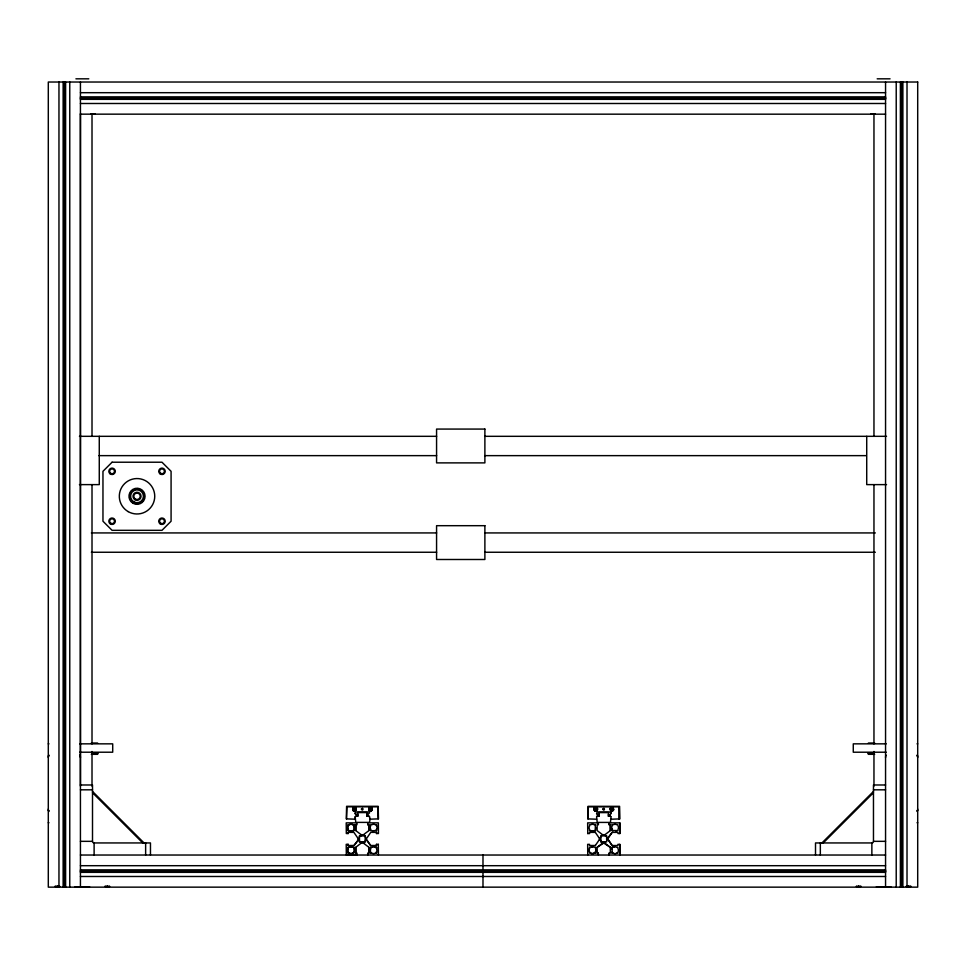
<?xml version="1.0" encoding="UTF-8"?>
<svg xmlns="http://www.w3.org/2000/svg" width="966" height="966" viewBox="0 0 966 966"><rect width="100%" height="100%" fill="white"/><g stroke="black" fill="none" stroke-linecap="round" stroke-linejoin="round"><path stroke-width="1.45" d="M351.865 846.953L353.991 847.315L354.256 849.343A3.381 3.381 0 0 1 353.918 851.903L353.894 853.111L352.735 853.111A3.381 3.381 0 0 1 349.306 853.147L349.306 853.147M595.334 853.123L595.358 851.927A3.381 3.381 0 0 0 595.696 849.356L595.43 847.327L592.424 846.856M595.793 849.356A3.381 3.381 0 0 1 595.454 851.927L595.43 853.123L594.162 853.123A3.381 3.381 0 0 1 590.733 853.159L589.538 853.123L589.501 851.927A3.381 3.381 0 0 1 589.501 848.546L589.538 847.327L591.651 846.965M612.19 824.759L612.166 825.954A3.381 3.381 0 0 0 611.84 828.526M354.039 808.627L354.329 807.552L355.162 807.781M355.742 808.023L355.862 810.1A2.258 2.258 0 0 1 355.259 810.824C353.484 812.768 350.61 806.356 355.259 807.6A2.258 2.258 0 0 1 355.935 808.276C357.227 809.508 354.184 812.261 354.619 809.786M370.147 808.627L370.944 807.83L370.775 808.916L371.886 809.496L369.543 810.74A1.739 1.739 0 0 1 368.891 810.051L369.241 807.793L371.318 807.685A2.258 2.258 0 0 1 372.043 808.276L372.043 810.148A2.258 2.258 0 0 1 371.367 810.824L369.012 810.402L369 808.373M369.809 810.945L370.727 809.786M595.467 808.651L595.503 807.781L596.602 807.793M597.423 808.614L597.29 810.112A1.739 1.739 0 0 1 596.602 810.667L594.573 810.643L596.698 810.836A2.258 2.258 0 0 0 597.374 810.16L597.374 808.3A2.258 2.258 0 0 0 596.698 807.624C592.593 805.644 594.271 813.565 596.046 809.81M611.575 808.651C614.69 806.006 609.896 808.566 610.452 808.035M610.126 808.928L610.331 810.112A1.739 1.739 0 0 0 611.031 810.667L611.864 810.885L612.154 809.81M376.535 844.344L376.535 845.504L370.642 845.504L366.271 838.971L370.763 832.354L376.559 832.354L376.559 833.525M607.711 838.983L612.082 845.528L617.974 845.528L617.878 844.369L619.846 844.369L619.858 855.031M613.519 809.846L613.217 808.083M352.892 810.051C351.467 807.697 356.526 806.501 354.039 808.916L352.88 809.496L353.991 809.496L353.761 810.776L354.619 810.836L354.619 809.496L355.778 809.496L354.667 808.916L354.703 807.793M371.27 807.781L369.495 807.6A1.739 1.739 0 0 0 368.891 808.264L368.77 809.822M354.812 807.83L354.667 808.916M369.543 807.685L370.992 807.648L370.775 808.916M612.698 807.793L612.202 808.94L613.313 809.52L612.154 809.52C613.012 811.657 609.836 811.802 610.427 808.397M356.599 815.944L357.432 815.219L356.587 814.507M598.691 815.702L598.389 814.555M354.256 828.514L353.894 824.747L352.735 824.747A3.381 3.381 0 0 0 349.294 824.71L349.402 824.71A3.381 3.381 0 0 1 352.783 824.71L352.832 824.747M359.485 836.025L359.485 841.821M359.111 838.041L359.111 839.804M363.953 841.881L365.257 841.845L365.184 836.025M370.268 850.237L370.389 849.356M595.805 827.657L595.43 830.555L594.211 830.579A3.381 3.381 0 0 1 590.83 830.579L589.526 830.555L589.526 829.396A3.381 3.381 0 0 1 589.586 825.966L589.526 824.759L590.781 824.759A3.381 3.381 0 0 1 594.211 824.722L595.43 824.759M606.962 839.852L606.986 838.053M616.719 853.147L617.974 853.147L618.011 851.94A3.381 3.381 0 0 0 617.914 848.559L617.878 847.351L616.67 847.327A3.381 3.381 0 0 0 614.11 846.989L612.082 847.351L612.178 853.147M356.828 814.507L355.138 813.746L355.778 811.935L369 811.935L369.64 812.72C364.629 817.345 371.717 813.964 369.628 821.752L368.988 822.392L355.778 822.392L355.138 816.693L356.84 815.944M595.128 810.969L595.418 809.52L594.307 808.94L595.467 808.94C595.346 805.994 596.577 808.651 595.756 807.371M370.099 809.496L369.918 810.595L370.099 809.496L368.988 808.916L371.367 807.6A1.739 1.739 0 0 1 371.862 808.264L371.958 810.1A1.739 1.739 0 0 1 371.27 810.643L369.543 810.74M594.923 810.667L595.418 809.52M596.094 808.94C596.795 805.934 595.165 809.882 597.205 808.94L595.322 810.631M611.526 809.52L611.345 810.619L611.526 809.52L610.415 808.94L611.575 808.94C611.345 807.322 613.35 807.661 610.935 807.624A1.739 1.739 0 0 0 610.427 808.276L610.126 808.602M612.202 808.94L612.347 807.842M353.991 809.496L353.81 810.595L354.896 810.776L352.976 810.353M354.039 809.496L354.619 810.836L353.954 810.631M596.577 816.681L597.205 822.416L610.415 822.416L611.08 816.753M611.08 813.71L611.055 812.744M355.259 810.824L353.182 810.559M369.592 810.643L371.318 810.74M595.442 811.054L596.372 810.885L595.467 810.679M612.48 810.885L611.538 811.054L612.794 810.836A2.258 2.258 0 0 0 613.47 810.16L613.603 809.858M612.166 807.491L611.563 807.491M612.48 807.576L612.794 807.624A2.258 2.258 0 0 1 613.47 808.3M595.153 807.576L594.827 807.624A1.739 1.739 0 0 0 594.211 808.276L594.235 810.112A1.739 1.739 0 0 0 594.815 810.667M354.619 810.655L354.039 809.786M612.154 807.781L611.864 807.371M352.59 809.52L352.892 808.373M368.698 808.904L368.903 810.1M365.534 839.828L365.16 841.845M600.441 838.065L600.912 836.049L602.929 835.662M602.832 842.219L606.684 841.869L606.612 836.049M348.195 824.747L348.195 825.894A3.381 3.381 0 0 0 348.158 829.323L348.195 830.543L350.211 830.905A3.381 3.381 0 0 0 352.783 830.567L353.991 830.543L354.353 828.514M371.934 847.327L370.642 847.327L370.389 851.106M595.334 829.371L595.322 824.759M611.816 849.38L612.178 847.351M610.476 814.29C606.153 814.374 612.287 817.671 610.331 815.992M354.003 807.395L353.399 807.6A1.739 1.739 0 0 0 352.783 808.264L352.723 810.148A1.739 1.739 0 0 0 353.375 810.643M595.974 807.781L594.344 808.035L594.875 807.697M612.07 807.781L610.983 807.697M355.476 810.559L356.068 809.834M594.235 808.349L594.102 809.846M597.29 810.112L597.109 808.083M594.102 808.614L594.018 809.532M597.423 809.846L597.58 808.904M598.823 815.497L597.302 815.98A1.292 1.292 0 0 1 596.843 816.487L597.326 815.98M353.689 810.317L354.969 810.317L353.351 810.027A1.425 1.425 0 0 0 353.689 810.317L354.969 810.317M353.991 829.347L353.991 830.543L351.865 830.905A3.381 3.381 0 0 1 349.306 830.567L348.098 830.543L348.062 829.323A3.381 3.381 0 0 1 348.062 825.942L348.098 824.747L349.342 824.747M348.195 847.315L348.062 848.522A3.381 3.381 0 0 0 348.062 851.903L348.098 853.111L349.354 853.111A3.381 3.381 0 0 0 352.783 853.147L352.832 853.111M376.462 830.531L376.595 829.323A3.381 3.381 0 0 0 376.595 825.942L376.559 824.735L375.315 824.735A3.381 3.381 0 0 0 371.982 824.698L370.666 824.735L370.642 825.942A3.381 3.381 0 0 0 370.401 828.502L370.763 830.543L373.673 831.014M376.438 853.123L376.583 851.927M348.195 845.492L348.098 844.32L348.098 845.492L353.991 845.492L358.145 840.178L358.048 839.188M353.991 845.492L358.145 840.178M595.334 845.504L599.814 838.971L595.334 832.378M607.711 838.923L612.094 832.378L617.986 832.378L617.986 833.537L619.87 833.537L619.87 822.875L609.111 822.875L609.111 824.759L610.379 824.759L610.379 830.555L604.945 834.709M608.049 837.691L612.19 832.378M378.141 818.854L377.839 806.791L346.927 806.791L346.601 818.866M588.053 818.878L588.354 806.815L619.266 806.815L619.266 819.216L619.266 806.815M369.64 819.192L378.479 818.866L378.165 806.308L346.601 806.308L346.275 818.866L355.114 819.192L355.428 816.475A1.292 1.292 0 0 0 355.826 816.004L355.886 815.956M369.821 807.552L370.739 807.467L370.147 807.757M362.31 834.914L363.602 834.684M604.052 834.709L603.448 834.709M821.945 842.944L873.469 791.42M823.237 842.944L873.469 792.712M361.055 843.161L362.347 842.328L360.584 841.857M603.472 843.173L603.774 842.352L601.963 841.845M363.506 834.684L368.94 830.543L368.94 824.747L367.684 824.747M348.195 844.32L346.214 844.32L346.323 854.982L356.985 854.982L356.985 853.111L355.717 853.111L355.717 847.315L361.151 843.161M597.254 853.123L597.145 847.327L603.569 843.173M602.579 843.173L597.145 847.327M359.485 837.172L359.388 836.025L360.68 835.988M605.392 841.905L603.774 842.352M594.211 853.159L594.259 853.123A3.381 3.381 0 0 1 590.83 853.159L590.685 853.123M616.815 853.147L616.67 853.183A3.381 3.381 0 0 1 613.289 853.183L613.241 853.147M354.8 810.027L353.858 810.027M375.388 830.543L372.695 830.893M349.269 847.315L351.093 846.832M371.825 847.327L372.779 846.965M593.293 830.917L595.43 830.555M615.873 830.917L617.986 830.555L618.035 829.335A3.381 3.381 0 0 0 618.035 825.954L617.89 824.759L616.743 824.759A3.381 3.381 0 0 0 613.41 824.722L612.094 824.759M616.815 830.555L613.289 830.555M613.265 847.351L614.11 846.989M360.584 835.988L362.359 835.542L361.405 835.65M364.061 841.881L361.405 842.195M598.401 814.555L596.855 814M602.832 835.662L605.561 836.049M591.554 846.965L592.52 846.856M363.24 842.219L362.286 842.328M354.655 811.029L353.133 810.631M370.751 811.029L370.123 810.945M75.916 78.826L88.8 78.826M877.176 78.826L890.06 78.826M80.432 92.688L885.556 92.688M80.432 96.866L885.556 96.866M80.432 97.844L885.556 97.844M80.432 98.351L885.556 98.351M80.432 99.341L885.556 99.341M80.432 103.495L885.556 103.495M90.756 113.747L94.994 113.747M870.982 113.747L875.22 113.747M80.432 114.157L885.556 114.181M79.441 436.318L436.632 436.318M484.884 436.318L886.534 436.318M98.906 455.638L436.632 455.638M484.884 455.638L866.321 455.638M79.441 484.618L99.269 484.618L99.269 436.318M886.534 484.618L866.719 484.618L866.719 436.318M91.372 532.93L436.632 532.93M484.884 532.93L875.365 532.93M91.372 552.25L436.632 552.25M484.884 552.25L875.365 552.25M91.323 743.035L97.614 743.035M868.362 743.035L874.653 743.035M48.3 743.844L48.952 743.844M79.755 743.844L112.708 743.844L112.708 752.212L79.755 752.212M886.22 743.844L853.268 743.844L853.268 752.212L886.22 752.212M917.036 743.844L917.676 743.844M93.026 753.504L98.218 753.504M867.758 753.504L872.95 753.504M91.311 754.313L97.614 754.313M868.362 754.313L874.665 754.313M48.3 755.919L48.952 755.919M917.036 755.919L917.676 755.919M80.432 784.984L92.507 784.984L92.507 841.338A1.606 1.606 0 0 0 94.113 842.944L150.467 842.944L150.467 855.031M885.556 784.984L873.469 784.984L873.469 841.338A1.606 1.606 0 0 1 871.863 842.944L815.509 842.944L815.509 855.031M80.432 789.814L92.507 789.814M873.469 789.814L885.556 789.814M48.3 810.667L48.952 810.667M917.036 810.667L917.676 810.667M357.553 812.587L367.213 812.587M598.98 812.611L608.64 812.611M596.553 819.216L587.714 818.89L588.028 806.332L619.592 806.332L619.918 818.89L611.08 819.216M48.3 822.742L48.952 822.742M917.036 822.742L917.676 822.742M598.413 822.875L587.654 822.875L587.751 833.549M361.127 834.684L355.717 830.543L355.717 824.747L356.973 824.747L356.973 822.863L346.214 822.863L346.311 833.525L348.195 833.525L348.195 832.366M376.462 825.894L376.462 824.735M376.462 829.371L376.559 830.531L375.291 830.543M612.19 830.555L612.094 829.371L612.094 830.555L613.386 830.555M355.717 830.543L355.814 824.747M368.843 830.543L368.843 824.747M589.634 830.555L591.639 830.917M610.379 830.555L610.27 824.759M595.43 832.378L589.526 832.378L589.634 833.549L587.654 833.549M361.03 834.684L362.117 834.684M602.458 834.709L603.545 834.709M603.955 834.709L605.042 834.709M363.168 835.65L365.281 836.025L365.655 838.041M605.465 836.049L606.708 836.049M599.475 837.715L599.572 838.693M599.475 839.2L599.572 840.191M607.928 839.212L612.178 845.528M366.597 840.178L370.642 845.504M359.485 840.674L359.388 841.821L360.68 841.857M600.441 839.828L600.912 841.845L602.06 841.845M80.432 841.338L92.507 841.338M873.469 841.338L885.556 841.338M363.614 843.185L362.286 842.944M603.955 843.197L610.355 847.351L604.945 843.197M378.418 844.344L376.438 844.344L376.438 845.504M595.43 845.504L589.538 845.504L589.538 844.344L587.654 844.344L587.751 855.007M349.366 847.315L348.098 847.315L348.195 848.474M355.717 847.315L355.814 853.111M363.518 843.185L368.927 847.327L368.927 853.123L367.66 853.123L367.756 855.007M372.671 846.965A3.381 3.381 0 0 1 375.243 847.303L375.339 847.303M376.583 848.546L376.535 847.327L376.438 848.498A3.381 3.381 0 0 1 376.486 851.927M370.642 848.51L370.642 847.327M353.918 851.903L354.015 851.903A3.381 3.381 0 0 0 354.353 849.343L353.991 847.315M370.28 851.106L370.739 853.123L371.91 853.123A3.381 3.381 0 0 0 375.243 853.159L376.535 853.123L376.438 851.976M612.178 851.976L612.082 853.147L613.386 853.183M597.157 853.123L598.413 853.123M80.432 855.031L885.556 855.031M80.432 865.693L885.556 865.693M80.432 869.859L885.556 869.859M80.432 870.849L885.556 870.849M80.432 871.356L885.556 871.356M80.432 872.346L885.556 872.346M80.432 876.488L885.556 876.488M54.977 886.353L59.807 886.353M104.896 886.353L109.726 886.353M856.25 886.353L861.08 886.353M906.168 886.353L910.998 886.353M75.107 886.752L89.597 886.752M876.379 886.752L890.869 886.752M375.243 847.303L376.535 847.327M362.31 835.542L363.264 835.65M350.996 846.832L351.962 846.953M613.688 809.556L613.301 808.397M356.152 809.532L355.766 808.373M368.746 815.908L369.628 816.765M355.403 813.976L355.138 812.72M602.555 834.709L597.145 830.555L597.145 824.759L598.413 824.759L598.316 822.875M358.362 838.899L353.894 832.366L348.098 832.366L348.098 833.525M92.507 791.42L144.031 842.944M92.507 792.712L142.739 842.944M611.08 812.744L610.415 811.947L597.193 811.947L596.553 813.71M597.495 808.602L597.29 808.349A1.739 1.739 0 0 0 596.602 807.685M371.85 808.023L371.862 810.051L372.091 808.602M611.732 828.526L612.19 829.371M370.304 828.502L370.666 830.543M600.876 840.637L600.816 836.049M356.068 808.904L355.766 810.051A1.739 1.739 0 0 1 355.162 810.643M354.667 809.496L354.848 810.595L354.727 809.882M354.377 827.633L353.991 824.747M908.921 886.148L908.921 887.15L909.96 886.897A1.98 1.98 0 0 0 910.612 886.293M908.245 886.148L908.245 887.15L907.195 886.897A1.98 1.98 0 0 1 906.555 886.293M907.014 82.025L907.014 887.15M902.872 82.025L902.872 887.15M901.882 82.025L901.882 887.15M901.64 82.025L901.592 887.15M901.375 82.025L901.375 887.15M900.384 82.025L900.384 887.15M896.219 82.025L896.219 887.15M885.556 82.025L885.556 887.15M873.964 113.734L873.964 436.378M873.964 484.618L873.964 743.941M873.964 751.488L873.964 786.155M871.863 842.944L871.863 855.031M859.003 886.148L859.003 887.15L860.042 886.897A1.98 1.98 0 0 0 860.694 886.293M858.327 886.148L858.327 887.15L857.277 886.897A1.98 1.98 0 0 1 856.637 886.293M820.339 842.944L820.339 855.031M619.774 822.875L619.774 833.537M619.749 844.369L619.761 855.031M610.258 847.351L610.355 853.147L609.087 853.147L609.087 855.031M609.208 822.875L609.208 824.759M609.196 853.147L609.196 855.031M608.556 813.855L608.556 816.342M608.351 813.855L608.351 816.342M600.816 840.686L600.816 841.845M599.27 813.855L599.27 816.342M599.065 813.855L599.065 816.342M598.316 853.123L598.413 855.007M482.988 855.031L482.988 887.15M378.322 844.344L378.418 855.007M376.462 832.354L376.462 833.525L378.443 833.525L378.346 822.863L367.684 822.863L367.78 824.747M370.642 851.952L370.642 853.123M368.819 847.327L368.831 853.123M367.128 813.831L367.128 816.318M366.923 813.831L366.923 816.318M357.843 813.831L357.843 816.318M357.625 813.831L357.625 816.318M348.195 853.111L348.195 851.952A3.381 3.381 0 0 1 348.158 848.522M145.637 842.944L145.637 855.031M107.649 886.148L107.649 887.15L108.699 886.897A1.98 1.98 0 0 0 109.339 886.293M106.972 886.148L106.972 887.15L105.934 886.897A1.98 1.98 0 0 1 105.282 886.293M94.113 842.944L94.113 855.031M92.011 113.734L92.011 436.378M92.011 484.618L92.011 743.941M92.011 751.488L92.011 786.155M80.444 113.686L80.444 786.131M80.432 82.025L80.432 887.15M69.769 82.025L69.769 887.15M65.616 82.025L65.616 887.15M64.625 82.025L64.625 887.15M64.336 82.025L64.384 887.15M64.118 82.025L64.118 887.15M63.14 82.025L63.14 887.15M58.962 82.025L58.962 887.15M57.731 886.148L57.731 887.15L58.781 886.897A1.98 1.98 0 0 0 59.421 886.293M57.054 886.148L57.054 887.15L56.016 886.897A1.98 1.98 0 0 1 55.364 886.293M589.598 851.927A3.381 3.381 0 0 1 589.598 848.546M613.301 810.063A1.739 1.739 0 0 1 612.698 810.667M612.698 807.685A1.739 1.739 0 0 1 613.301 808.276M355.162 807.661A1.739 1.739 0 0 1 355.766 808.264M917.036 755.11A4.83 4.83 0 0 1 917.676 757.525M917.676 809.061A4.83 4.83 0 0 1 917.036 811.476M885.556 757.525A4.83 4.83 0 0 1 886.196 755.11M48.3 757.525A4.83 4.83 0 0 1 48.952 755.11M48.952 811.476A4.83 4.83 0 0 1 48.3 809.061M79.78 755.11A4.83 4.83 0 0 1 80.432 757.525M361.429 809.049C362.95 812.611 364.037 806.187 361.429 809.049M602.856 809.073C604.378 812.635 605.477 806.199 602.856 809.073M112.068 462.219L102.964 471.311L102.964 521.229L112.068 530.322L161.986 530.322L171.079 521.229L171.079 471.311L161.986 462.219L112.068 462.219M917.7 82.025L48.3 82.025L48.3 887.15L917.7 887.15L917.7 82.025M885.556 98.073L80.432 98.073L885.556 98.109M484.884 429.073L436.572 429.073L436.572 462.883L484.884 462.883L484.884 429.073M484.884 525.685L436.572 525.685L436.572 559.495L484.884 559.495L484.884 525.685M885.556 871.066L80.432 871.066L885.556 871.115M160.779 523.318A2.415 2.415 0 0 0 164.401 521.229A2.415 2.415 0 0 0 160.779 519.14A2.415 2.415 0 0 0 160.779 523.318M160.368 524.019A3.224 3.224 0 0 0 165.198 521.229A3.224 3.224 0 0 0 160.368 518.44A3.224 3.224 0 0 0 160.368 524.019M110.45 524.019A3.224 3.224 0 0 0 115.28 521.229A3.224 3.224 0 0 0 110.45 518.44A3.224 3.224 0 0 0 110.45 524.019M110.861 523.318A2.415 2.415 0 0 0 114.483 521.229A2.415 2.415 0 0 0 110.861 519.14A2.415 2.415 0 0 0 110.861 523.318M109.786 473.594A3.224 3.224 0 0 0 115.171 472.145A3.224 3.224 0 0 0 111.235 468.208A3.224 3.224 0 0 0 109.786 473.594M110.353 473.026A2.415 2.415 0 0 0 114.399 471.939A2.415 2.415 0 0 0 111.44 468.981A2.415 2.415 0 0 0 110.353 473.026M159.704 473.594A3.224 3.224 0 0 0 165.089 472.145A3.224 3.224 0 0 0 161.153 468.208A3.224 3.224 0 0 0 159.704 473.594M160.779 473.4A2.415 2.415 0 0 0 164.401 471.311A2.415 2.415 0 0 0 160.779 469.222A2.415 2.415 0 0 0 160.779 473.4M128.164 511.606A17.714 17.714 0 0 0 154.741 496.27A17.714 17.714 0 0 0 128.164 480.935A17.714 17.714 0 0 0 128.164 511.606M132.994 503.25A8.054 8.054 0 0 0 145.069 496.27A8.054 8.054 0 0 0 132.994 489.303A8.054 8.054 0 0 0 132.994 503.25M135.011 499.76A4.021 4.021 0 0 0 141.048 496.27A4.021 4.021 0 0 0 135.011 492.781A4.021 4.021 0 0 0 135.011 499.76M133.405 502.549A7.245 7.245 0 0 0 144.272 496.27A7.245 7.245 0 0 0 133.405 489.991A7.245 7.245 0 0 0 133.405 502.549M133.803 501.849A6.436 6.436 0 0 0 143.463 496.27A6.436 6.436 0 0 0 133.803 490.692A6.436 6.436 0 0 0 133.803 501.849M135.409 499.06A3.224 3.224 0 0 0 140.239 496.27A3.224 3.224 0 0 0 135.409 493.481A3.224 3.224 0 0 0 135.409 499.06"/></g></svg>
